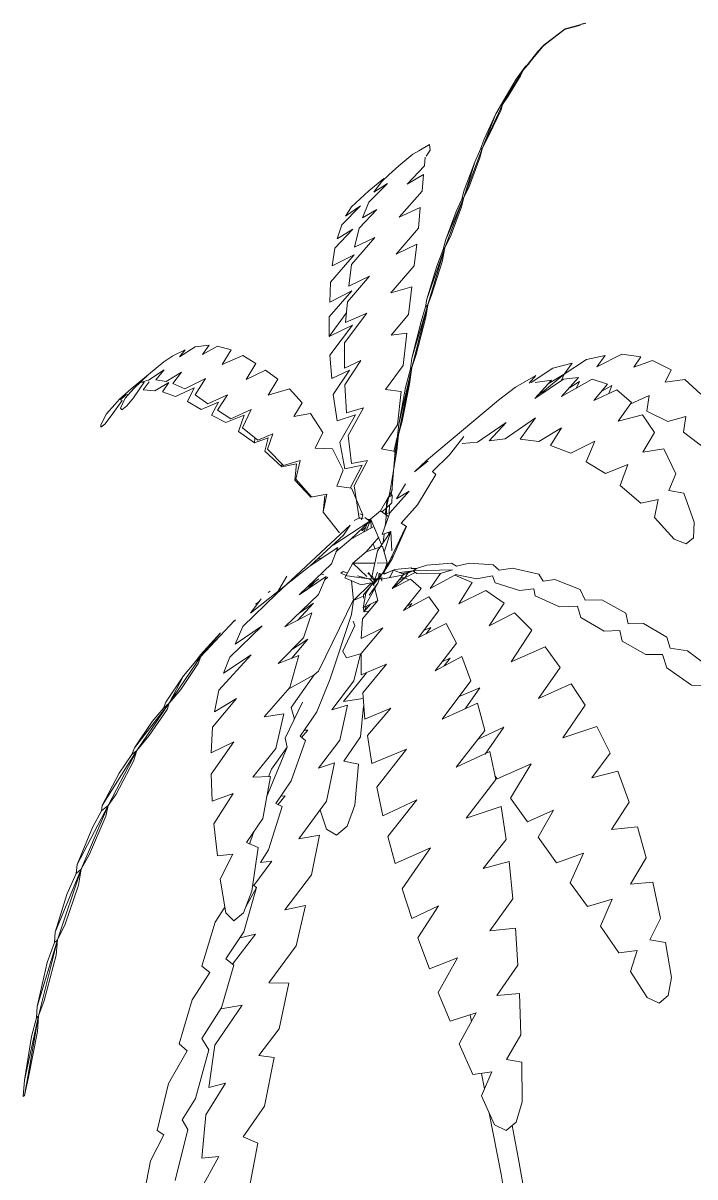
# Model space of a CAD drawing. Header units: inches. Extents: x 4 to 844, y 19 to 530.
# Drawn here: x 13.19 to 15.048, y 148.494 to 151.684 of the extents above; entities that cross this region are included whole.
import ezdxf

# ---------------------------------------------------------------- set-up
doc = ezdxf.new("R2010")
doc.units = ezdxf.units.IN
doc.header["$MEASUREMENT"] = 0
doc.layers.add('HH9B', color=103, linetype='Continuous')

msp = doc.modelspace()

# ---------------------------------------------------------------- linework, layer by layer
at = {"layer": 'HH9B', "lineweight": 0}
for p, q in [((14.68782, 151.66596), (14.63047, 151.62221)), ((14.6312, 151.62333), (14.68929, 151.66821)), ((14.68929, 151.66821), (14.6812, 151.66148)), ((14.73194, 151.6783), (14.68782, 151.66596)), ((14.68782, 151.66596), (14.68929, 151.66821)), ((14.68929, 151.66821), (14.74665, 151.68391)), ((14.74665, 151.68391), (14.73562, 151.68167)), ((14.74665, 151.68391), (14.74518, 151.68279)), ((14.74518, 151.68279), (14.74665, 151.68391)), ((14.62826, 151.62109), (14.67459, 151.65587)), ((14.57311, 151.55377), (14.6312, 151.62333)), ((14.61355, 151.60538), (14.57311, 151.55377)), ((14.62826, 151.62109), (14.61355, 151.60538)), ((14.57311, 151.55377), (14.5915, 151.57509)), ((14.57311, 151.55377), (14.51649, 151.45841)), ((14.53193, 151.48197), (14.56576, 151.53807)), ((14.55399, 151.52909), (14.58047, 151.56611)), ((14.56576, 151.53807), (14.57311, 151.55377)), ((14.57311, 151.55377), (14.5687, 151.54929)), ((14.51649, 151.45841), (14.55399, 151.52909)), ((14.51943, 151.47075), (14.55399, 151.52909)), ((14.53193, 151.48197), (14.51649, 151.45841)), ((14.46061, 151.33949), (14.51649, 151.45841)), ((14.51208, 151.44383), (14.47973, 151.37539)), ((14.49811, 151.43261), (14.51943, 151.47075)), ((14.51649, 151.45841), (14.50987, 151.45392)), ((14.51649, 151.45841), (14.51208, 151.44383)), ((14.46061, 151.33949), (14.49811, 151.43261)), ((14.46575, 151.36305), (14.49811, 151.43261)), ((14.31428, 151.34846), (14.28487, 151.33051)), ((14.31575, 151.33276), (14.31428, 151.34846)), ((14.46575, 151.36305), (14.45546, 151.335)), ((14.47973, 151.37539), (14.46061, 151.33949)), ((14.26795, 151.32154), (14.22898, 151.289)), ((14.26795, 151.32154), (14.28487, 151.33051)), ((14.31575, 151.33276), (14.30472, 151.31593)), ((14.35693, 151.06237), (14.46061, 151.33949)), ((14.43928, 151.2991), (14.45546, 151.335)), ((14.46061, 151.33949), (14.45325, 151.31144)), ((14.45546, 151.335), (14.46061, 151.33949)), ((14.20177, 151.26432), (14.22898, 151.289)), ((14.30031, 151.289), (14.25251, 151.23852)), ((14.30251, 151.31368), (14.30031, 151.289)), ((14.40913, 151.20149), (14.43928, 151.2991)), ((14.43928, 151.2991), (14.40987, 151.22169)), ((14.45325, 151.31144), (14.42458, 151.23403)), ((14.1878, 151.25422), (14.14662, 151.22056)), ((14.18118, 151.24525), (14.20177, 151.26432)), ((14.18707, 151.25086), (14.1878, 151.25422)), ((14.25251, 151.23852), (14.29737, 151.26544)), ((14.29369, 151.21944), (14.29737, 151.26544)), ((14.14662, 151.22056), (14.09883, 151.17569)), ((14.14662, 151.18915), (14.1981, 151.24076)), ((14.1606, 151.21608), (14.18118, 151.24525)), ((14.1981, 151.24076), (14.1606, 151.21608)), ((14.23045, 151.14764), (14.29369, 151.21944)), ((14.40987, 151.22169), (14.40325, 151.197)), ((14.42458, 151.23403), (14.40913, 151.20149)), ((14.12898, 151.1454), (14.14662, 151.18915)), ((14.40913, 151.20149), (14.35913, 151.08594)), ((14.38781, 151.16335), (14.40325, 151.197)), ((14.40913, 151.20149), (14.40252, 151.17569)), ((14.40325, 151.197), (14.40913, 151.20149)), ((14.07162, 151.12632), (14.12383, 151.17905)), ((14.12383, 151.17905), (14.08192, 151.14988)), ((14.09883, 151.17569), (14.08192, 151.14988)), ((14.16868, 151.16896), (14.12015, 151.11735)), ((14.16868, 151.16896), (14.12898, 151.1454)), ((14.28854, 151.17457), (14.23045, 151.14764)), ((14.28854, 151.17457), (14.28339, 151.11735)), ((14.35913, 151.08594), (14.38781, 151.16335)), ((14.40252, 151.17569), (14.37384, 151.09828)), ((14.05839, 151.08706), (14.07162, 151.12632)), ((14.0525, 151.06125), (14.10251, 151.11398)), ((14.10251, 151.11398), (14.05839, 151.08706)), ((14.09883, 151.01638), (14.1628, 151.09154)), ((14.10692, 151.06462), (14.12015, 151.11735)), ((14.1628, 151.09154), (14.10692, 151.06462)), ((14.28339, 151.11735), (14.22236, 151.04555)), ((14.37384, 151.09828), (14.35693, 151.06237)), ((14.04515, 151.01301), (14.0525, 151.06125)), ((14.22236, 151.04555), (14.27898, 151.07247)), ((14.26575, 150.75721), (14.35693, 151.06237)), ((14.27163, 151.01301), (14.27898, 151.07247)), ((14.35693, 151.06237), (14.30692, 150.92101)), ((14.35693, 151.06237), (14.34884, 151.02423)), ((14.35178, 151.05789), (14.35913, 151.08594)), ((14.35693, 151.06237), (14.35178, 151.05789)), ((14.04074, 150.96813), (14.10545, 151.0433)), ((14.10545, 151.0433), (14.04515, 151.01301)), ((14.33487, 151.01189), (14.35178, 151.05789)), ((14.09148, 150.95692), (14.09883, 151.01638)), ((14.20766, 150.93784), (14.27163, 151.01301)), ((14.30692, 150.92101), (14.33487, 151.01189)), ((14.34884, 151.02423), (14.32016, 150.93223)), ((14.04074, 150.96813), (14.03853, 150.91204)), ((14.1481, 150.98384), (14.08706, 150.91316)), ((14.09148, 150.95692), (14.1481, 150.98384)), ((14.03706, 150.87165), (14.09956, 150.94345)), ((14.03853, 150.91204), (14.09956, 150.94345)), ((14.20766, 150.93784), (14.26575, 150.95467)), ((14.26575, 150.95467), (14.25619, 150.87838)), ((14.32016, 150.93223), (14.30987, 150.90531)), ((14.08706, 150.91316), (14.08192, 150.85594)), ((14.30987, 150.90531), (14.26575, 150.73141)), ((14.30692, 150.92101), (14.30325, 150.8997)), ((14.30325, 150.8997), (14.30987, 150.90531)), ((14.30398, 150.87053), (14.30987, 150.90531)), ((14.08412, 150.88175), (14.03706, 150.8178)), ((14.03706, 150.8178), (14.03706, 150.87165)), ((14.07897, 150.79985), (14.14074, 150.88175)), ((14.08192, 150.85594), (14.14074, 150.88175)), ((14.20839, 150.82116), (14.25619, 150.87838)), ((14.27751, 150.76731), (14.30398, 150.87053)), ((14.30325, 150.8997), (14.29075, 150.85931)), ((14.10103, 150.84921), (14.03706, 150.8178)), ((14.03853, 150.76619), (14.10103, 150.84921)), ((14.29075, 150.85931), (14.26575, 150.75721)), ((14.25178, 150.82677), (14.20839, 150.82116)), ((14.24148, 150.73702), (14.25178, 150.82677)), ((13.63852, 150.78077), (13.60396, 150.76395)), ((13.66572, 150.78863), (13.62234, 150.7617)), ((13.62234, 150.7617), (13.63852, 150.78077)), ((13.7047, 150.79312), (13.66572, 150.78863)), ((13.68631, 150.76731), (13.7047, 150.79312)), ((13.72749, 150.79087), (13.68631, 150.76731)), ((13.76573, 150.78077), (13.72749, 150.79087)), ((13.74073, 150.74039), (13.76573, 150.78077)), ((14.07897, 150.73029), (14.07897, 150.79985)), ((13.57969, 150.74712), (13.48925, 150.67307)), ((13.60396, 150.76395), (13.57969, 150.74712)), ((13.74073, 150.74039), (13.79808, 150.76507)), ((13.79808, 150.76507), (13.83411, 150.74263)), ((13.80691, 150.69888), (13.83411, 150.74263)), ((14.04368, 150.70112), (14.03853, 150.76619)), ((14.07897, 150.73029), (14.12456, 150.75161)), ((14.12456, 150.75161), (14.07971, 150.68429)), ((14.26133, 150.72805), (14.26575, 150.75721)), ((14.26575, 150.73141), (14.27751, 150.76731)), ((14.70915, 150.74375), (14.65547, 150.73029)), ((14.68635, 150.71346), (14.74885, 150.75385)), ((14.68635, 150.71346), (14.70915, 150.74375)), ((14.80033, 150.76507), (14.74885, 150.75385)), ((14.84592, 150.76843), (14.77753, 150.73365)), ((14.80033, 150.76507), (14.77753, 150.73365)), ((14.89886, 150.7617), (14.84592, 150.76843)), ((14.87901, 150.73253), (14.89886, 150.7617)), ((14.93121, 150.75161), (14.87901, 150.73253)), ((14.98269, 150.7258), (14.93121, 150.75161)), ((13.4966, 150.67419), (13.53704, 150.71234)), ((13.53704, 150.69663), (13.58043, 150.7258)), ((13.58043, 150.7258), (13.5569, 150.69775)), ((13.62822, 150.71907), (13.58557, 150.69327)), ((13.60469, 150.68766), (13.62822, 150.71907)), ((13.86058, 150.72468), (13.80691, 150.69888)), ((13.86058, 150.72468), (13.89514, 150.7)), ((14.09295, 150.72468), (14.04368, 150.70112)), ((14.04809, 150.65736), (14.09295, 150.72468)), ((14.24148, 150.73702), (14.19295, 150.67083)), ((14.26575, 150.73141), (14.22825, 150.5463)), ((14.22898, 150.57546), (14.26575, 150.73141)), ((14.2481, 150.67644), (14.26133, 150.72805)), ((14.26575, 150.73141), (14.25913, 150.68541)), ((14.26575, 150.73141), (14.26133, 150.72805)), ((14.55252, 150.67756), (14.60841, 150.71009)), ((14.60841, 150.71009), (14.59002, 150.68878)), ((14.65547, 150.73029), (14.5952, 150.69002)), ((14.68635, 150.71346), (14.63267, 150.66858)), ((14.64517, 150.68878), (14.68635, 150.71346)), ((14.67973, 150.69663), (14.68635, 150.71346)), ((14.96577, 150.69102), (14.98269, 150.7258)), ((13.52454, 150.69102), (13.49586, 150.64839)), ((13.51792, 150.69551), (13.51131, 150.69102)), ((13.52454, 150.69102), (13.51572, 150.6899)), ((13.53704, 150.69663), (13.51719, 150.69102)), ((13.53851, 150.69214), (13.52234, 150.66971)), ((13.55469, 150.66746), (13.59293, 150.6899)), ((13.58557, 150.69327), (13.5569, 150.69775)), ((13.59293, 150.6899), (13.57601, 150.6641)), ((13.63705, 150.67307), (13.60469, 150.68766)), ((13.63705, 150.67307), (13.6944, 150.70112)), ((13.6944, 150.70112), (13.66646, 150.65624)), ((13.89514, 150.7), (13.86794, 150.65512)), ((14.08486, 150.60688), (14.07971, 150.68429)), ((14.25913, 150.68541), (14.23854, 150.58332)), ((14.50473, 150.64166), (14.55252, 150.67756)), ((14.68488, 150.7), (14.60547, 150.64615)), ((14.60547, 150.64615), (14.65179, 150.69663)), ((14.65179, 150.69663), (14.60694, 150.6899)), ((14.72679, 150.70448), (14.67973, 150.65175)), ((14.67973, 150.65175), (14.7643, 150.7)), ((14.72679, 150.70448), (14.68488, 150.7)), ((14.70106, 150.67532), (14.729, 150.69327)), ((14.729, 150.69327), (14.72018, 150.67419)), ((14.7643, 150.7), (14.80694, 150.68541)), ((14.80694, 150.68541), (14.76871, 150.64054)), ((14.79077, 150.66634), (14.81871, 150.68205)), ((14.81871, 150.68205), (14.81062, 150.65961)), ((15.02092, 150.69888), (14.96577, 150.69102)), ((15.06504, 150.65849), (15.02092, 150.69888)), ((13.48925, 150.67307), (13.45689, 150.6439)), ((13.4591, 150.64278), (13.47454, 150.65624)), ((13.45983, 150.61922), (13.47233, 150.64727)), ((13.47233, 150.64727), (13.4966, 150.67419)), ((13.47454, 150.65624), (13.48263, 150.65849)), ((13.49586, 150.64839), (13.47675, 150.62595)), ((13.52234, 150.66971), (13.55469, 150.66746)), ((13.61204, 150.65175), (13.57601, 150.6641)), ((13.61204, 150.65175), (13.66352, 150.67532)), ((13.66352, 150.67532), (13.64513, 150.63829)), ((13.66646, 150.65624), (13.70102, 150.63156)), ((13.70102, 150.63156), (13.75543, 150.65624)), ((13.75543, 150.65624), (13.72749, 150.61361)), ((13.86794, 150.65512), (13.92676, 150.67307)), ((13.92676, 150.67307), (13.96206, 150.6338)), ((14.05839, 150.58444), (14.04809, 150.65736)), ((14.19295, 150.67083), (14.2356, 150.66522)), ((14.2253, 150.57322), (14.2356, 150.66522)), ((14.22898, 150.57546), (14.2481, 150.67644)), ((14.63267, 150.66858), (14.61576, 150.65736)), ((14.62606, 150.65961), (14.63267, 150.66858)), ((14.76871, 150.64054), (14.83268, 150.66971)), ((14.83268, 150.66971), (14.87312, 150.63493)), ((14.87092, 150.63156), (14.92166, 150.654)), ((14.91577, 150.61137), (14.92166, 150.654)), ((13.42086, 150.60351), (13.44366, 150.62932)), ((13.4341, 150.5979), (13.46424, 150.64054)), ((13.45689, 150.6439), (13.44366, 150.62932)), ((13.46424, 150.64054), (13.4591, 150.64278)), ((13.45983, 150.61922), (13.46277, 150.61473)), ((13.46277, 150.61473), (13.47675, 150.62595)), ((13.64513, 150.63829), (13.68264, 150.61585)), ((13.68264, 150.61585), (13.73043, 150.63605)), ((13.73043, 150.63605), (13.71131, 150.60015)), ((13.72749, 150.61361), (13.76426, 150.59005)), ((13.76426, 150.59005), (13.82088, 150.61585)), ((13.79735, 150.56537), (13.82088, 150.61585)), ((13.93926, 150.59678), (13.96206, 150.6338)), ((14.08486, 150.60688), (14.13192, 150.62034)), ((14.13192, 150.62034), (14.08927, 150.54405)), ((14.30619, 150.47449), (14.50473, 150.64166)), ((14.83636, 150.58332), (14.87312, 150.63493)), ((13.40468, 150.57322), (13.42086, 150.60351)), ((13.41571, 150.57546), (13.4341, 150.5979)), ((13.71131, 150.60015), (13.75102, 150.57995)), ((13.75102, 150.57995), (13.80176, 150.60015)), ((13.80176, 150.60015), (13.78632, 150.55527)), ((13.98485, 150.60463), (13.93926, 150.59678)), ((14.01941, 150.5519), (13.98485, 150.60463)), ((14.10912, 150.60127), (14.05839, 150.58444)), ((14.06647, 150.52498), (14.10912, 150.60127)), ((14.22825, 150.5463), (14.23854, 150.58332)), ((14.60767, 150.59229), (14.52385, 150.53508)), ((14.60767, 150.59229), (14.56502, 150.53395)), ((14.90327, 150.60127), (14.83636, 150.58332)), ((14.93636, 150.5519), (14.90327, 150.60127)), ((14.97386, 150.5822), (14.91577, 150.61137)), ((15.02313, 150.59678), (14.97386, 150.5822)), ((15.02313, 150.59678), (15.01725, 150.55303)), ((13.40468, 150.56649), (13.41571, 150.57546)), ((13.40468, 150.57322), (13.40468, 150.56649)), ((13.78632, 150.55527), (13.83044, 150.52386)), ((13.83926, 150.53059), (13.79735, 150.56537)), ((13.99809, 150.50927), (14.01941, 150.5519)), ((14.2253, 150.57322), (14.18192, 150.50703)), ((14.22898, 150.57546), (14.2253, 150.54293)), ((14.44664, 150.52498), (14.52605, 150.57995)), ((14.47899, 150.52947), (14.52605, 150.57995)), ((14.6165, 150.52722), (14.679, 150.56537)), ((14.679, 150.56537), (14.64885, 150.516)), ((14.90474, 150.49805), (14.93636, 150.5519)), ((15.01725, 150.55303), (15.07828, 150.50591)), ((13.83044, 150.52386), (13.86794, 150.53732)), ((13.83117, 150.5362), (13.83044, 150.52386)), ((13.88117, 150.54854), (13.83926, 150.53059)), ((13.85838, 150.5003), (13.86794, 150.53732)), ((13.86573, 150.50591), (13.88117, 150.54854)), ((14.08045, 150.45205), (14.06647, 150.52498)), ((14.08927, 150.54405), (14.09883, 150.46664)), ((14.2253, 150.54293), (14.21574, 150.49917)), ((14.21722, 150.48122), (14.22825, 150.5463)), ((14.22825, 150.5463), (14.21869, 150.49581)), ((14.22383, 150.50254), (14.22825, 150.5463)), ((14.2253, 150.54293), (14.22825, 150.5463)), ((14.36943, 150.4902), (14.40913, 150.54069)), ((14.40472, 150.52161), (14.44664, 150.52498)), ((14.52385, 150.53508), (14.47899, 150.52947)), ((14.56502, 150.53395), (14.6165, 150.52722)), ((14.70547, 150.49469), (14.77165, 150.52834)), ((14.74738, 150.47113), (14.77165, 150.52834)), ((13.90617, 150.45766), (13.85838, 150.5003)), ((13.91059, 150.46103), (13.86573, 150.50591)), ((13.99809, 150.50927), (14.04589, 150.50703)), ((14.04589, 150.50703), (14.0753, 150.44757)), ((14.18192, 150.50703), (14.21942, 150.49917)), ((14.22383, 150.50254), (14.20472, 150.38586)), ((14.21942, 150.49917), (14.20986, 150.39035)), ((14.36943, 150.4902), (14.32237, 150.4442)), ((14.64885, 150.516), (14.70547, 150.49469)), ((14.9621, 150.50703), (14.90474, 150.49805)), ((14.99592, 150.43747), (14.9621, 150.50703)), ((13.90617, 150.45766), (13.94662, 150.46552)), ((13.90617, 150.4644), (13.90617, 150.45766)), ((13.95618, 150.47449), (13.91059, 150.46103)), ((13.94662, 150.46552), (13.94147, 150.42064)), ((13.94441, 150.42288), (13.95618, 150.47449)), ((14.12824, 150.46215), (14.08045, 150.45205)), ((14.09442, 150.3982), (14.12824, 150.46215)), ((14.09883, 150.46664), (14.14295, 150.47449)), ((14.14295, 150.47449), (14.10618, 150.40493)), ((14.27236, 150.44308), (14.30619, 150.47449)), ((14.3106, 150.47337), (14.27236, 150.44308)), ((14.80106, 150.43859), (14.74738, 150.47113)), ((14.86283, 150.46327), (14.80106, 150.43859)), ((14.8415, 150.40606), (14.86283, 150.46327)), ((13.98779, 150.37464), (13.94441, 150.42288)), ((14.05765, 150.40381), (14.0753, 150.44757)), ((14.33193, 150.43635), (14.28119, 150.3522)), ((14.33193, 150.43635), (14.32237, 150.4442)), ((14.97607, 150.39147), (14.99592, 150.43747)), ((13.94147, 150.42064), (13.98632, 150.37352)), ((14.09883, 150.3982), (14.05765, 150.40381)), ((14.12971, 150.32416), (14.09883, 150.3982)), ((14.10618, 150.40493), (14.11942, 150.31518)), ((14.20986, 150.39035), (14.17898, 150.33538)), ((14.20472, 150.32977), (14.25766, 150.39035)), ((14.21133, 150.39596), (14.20986, 150.39484)), ((14.20986, 150.39035), (14.2106, 150.39147)), ((14.2106, 150.39147), (14.21133, 150.39596)), ((14.2481, 150.41054), (14.2231, 150.36903)), ((14.2231, 150.36903), (14.25766, 150.39035)), ((14.89886, 150.35669), (14.8415, 150.40606)), ((15.01798, 150.38474), (14.97607, 150.39147)), ((13.98632, 150.37352), (13.98559, 150.37576)), ((13.98632, 150.37352), (14.03044, 150.38137)), ((14.03044, 150.38137), (14.02015, 150.33313)), ((14.02456, 150.37689), (14.02015, 150.33313)), ((14.18266, 150.33201), (14.20986, 150.35781)), ((14.2003, 150.37352), (14.19295, 150.32528)), ((14.19516, 150.34772), (14.19663, 150.36679)), ((14.20472, 150.38586), (14.19663, 150.34996)), ((14.20177, 150.37352), (14.21133, 150.38025)), ((14.20913, 150.38923), (14.20839, 150.37801)), ((14.21133, 150.38025), (14.20986, 150.35781)), ((14.94666, 150.36679), (14.89886, 150.35669)), ((14.93636, 150.31743), (14.94666, 150.36679)), ((15.04592, 150.30396), (15.01798, 150.38474)), ((14.02015, 150.33313), (14.02015, 150.33201)), ((14.02015, 150.33201), (14.065, 150.27479)), ((14.02015, 150.33201), (14.02015, 150.33201)), ((14.12162, 150.32752), (14.12971, 150.32416)), ((14.14662, 150.30845), (14.17898, 150.33538)), ((14.17898, 150.33538), (14.20104, 150.31967)), ((14.18339, 150.2703), (14.20472, 150.32977)), ((14.19148, 150.3264), (14.19516, 150.34772)), ((14.19663, 150.34996), (14.19369, 150.30733)), ((14.19369, 150.32416), (14.19663, 150.34996)), ((14.20766, 150.33313), (14.19442, 150.32528)), ((14.19663, 150.34996), (14.19516, 150.34772)), ((14.20398, 150.3522), (14.20251, 150.32977)), ((14.28119, 150.3522), (14.23633, 150.30172)), ((14.09442, 150.29611), (13.89073, 150.10651)), ((14.14883, 150.30733), (14.04736, 150.24113)), ((14.07677, 150.26806), (14.09442, 150.29611)), ((14.14883, 150.30733), (14.09662, 150.25684)), ((14.10618, 150.30845), (14.12236, 150.31743)), ((14.11942, 150.31518), (14.12015, 150.31518)), ((14.12015, 150.31518), (14.13045, 150.31406)), ((14.12971, 150.32416), (14.12604, 150.31069)), ((14.13339, 150.27816), (14.14221, 150.3006)), ((14.13559, 150.31743), (14.14883, 150.30733)), ((14.15177, 150.31182), (14.13927, 150.2804)), ((14.14148, 150.31182), (14.15177, 150.31182)), ((14.15324, 150.28826), (14.15177, 150.31182)), ((14.15177, 150.31182), (14.16721, 150.27479)), ((14.19148, 150.29386), (14.19369, 150.30733)), ((14.23633, 150.30172), (14.25104, 150.29274)), ((14.99078, 150.25684), (14.93636, 150.31743)), ((15.04445, 150.26133), (15.04592, 150.30396)), ((13.98412, 150.18392), (14.07677, 150.26806)), ((14.08927, 150.28601), (14.08853, 150.28713)), ((14.09662, 150.25684), (14.15986, 150.29274)), ((14.10324, 150.26245), (14.10471, 150.26357)), ((14.10398, 150.26021), (14.10324, 150.26245)), ((14.10471, 150.26357), (14.10618, 150.26245)), ((14.13412, 150.27816), (14.12309, 150.28265)), ((14.13854, 150.2905), (14.12677, 150.28152)), ((14.17383, 150.26245), (14.13927, 150.22206)), ((14.15986, 150.29274), (14.18192, 150.24226)), ((14.20692, 150.27816), (14.17015, 150.22543)), ((14.20692, 150.27816), (14.18339, 150.2703)), ((14.18633, 150.24787), (14.18927, 150.27143)), ((14.18854, 150.22206), (14.20692, 150.27816)), ((14.20104, 150.2703), (14.20177, 150.27591)), ((14.24883, 150.29162), (14.20472, 150.1985)), ((14.20692, 150.27816), (14.20986, 150.22543)), ((14.21133, 150.20299), (14.25104, 150.29274)), ((13.98412, 150.18392), (14.06059, 150.2344)), ((14.04294, 150.18953), (14.06059, 150.2344)), ((14.05544, 150.22206), (14.09662, 150.25684)), ((14.09809, 150.25796), (14.09809, 150.25684)), ((14.09883, 150.25796), (14.09956, 150.25909)), ((14.13927, 150.22206), (14.18413, 150.23777)), ((14.15839, 150.2445), (14.16354, 150.22992)), ((14.18413, 150.23777), (14.19736, 150.19177)), ((15.02387, 150.2445), (14.99078, 150.25684)), ((15.02387, 150.2445), (15.04445, 150.26133)), ((14.00544, 150.20299), (14.01721, 150.20523)), ((14.10177, 150.19065), (14.13927, 150.22206)), ((14.17015, 150.22543), (14.15545, 150.15699)), ((14.17971, 150.15475), (14.20472, 150.1985)), ((14.19442, 150.17606), (14.21133, 150.20299)), ((14.2106, 150.21084), (14.21133, 150.20299)), ((13.98412, 150.18392), (13.81941, 150.05265)), ((13.95397, 150.10314), (14.04294, 150.18953)), ((14.06942, 150.16372), (14.0753, 150.16821)), ((14.0753, 150.16821), (14.08706, 150.16372)), ((14.07971, 150.15026), (14.10177, 150.19065)), ((14.1003, 150.18841), (14.10103, 150.18953)), ((14.14074, 150.15363), (14.10177, 150.19065)), ((14.1628, 150.19065), (14.10177, 150.19065)), ((14.19736, 150.19177), (14.16942, 150.19065)), ((14.19736, 150.19177), (14.18633, 150.16036)), ((14.18854, 150.16484), (14.19442, 150.17606)), ((14.21795, 150.17382), (14.18927, 150.16036)), ((14.21501, 150.17158), (14.18927, 150.16148)), ((14.20472, 150.1525), (14.21501, 150.17158)), ((14.21501, 150.17158), (14.24295, 150.16036)), ((14.26501, 150.17831), (14.21795, 150.17382)), ((14.23119, 150.16484), (14.26942, 150.16933)), ((14.26942, 150.16933), (14.2378, 150.16148)), ((14.24001, 150.15811), (14.26942, 150.16933)), ((14.26354, 150.17606), (14.26501, 150.17831)), ((14.26354, 150.17606), (14.27825, 150.17606)), ((14.27825, 150.17606), (14.26942, 150.16933)), ((14.26942, 150.16933), (14.37752, 150.1727)), ((14.27898, 150.1626), (14.26942, 150.16933)), ((14.30692, 150.18504), (14.27825, 150.17606)), ((14.30692, 150.18504), (14.37531, 150.19065)), ((14.37752, 150.1727), (14.34075, 150.16148)), ((14.38928, 150.1828), (14.37531, 150.19065)), ((14.42458, 150.19065), (14.38928, 150.1828)), ((14.49002, 150.18616), (14.42458, 150.19065)), ((14.49002, 150.18616), (14.50693, 150.17158)), ((14.50693, 150.17158), (14.5437, 150.17719)), ((14.6165, 150.16036), (14.5437, 150.17719)), ((13.89073, 150.10651), (13.91941, 150.15475)), ((14.02824, 150.15363), (13.95397, 150.10314)), ((13.99809, 150.14016), (13.97309, 150.11548)), ((14.00838, 150.14802), (13.97603, 150.12446)), ((14.00691, 150.10426), (14.02824, 150.15363)), ((14.01206, 150.15924), (14.02235, 150.16036)), ((14.02383, 150.14353), (14.03265, 150.1525)), ((14.08633, 150.15587), (14.06942, 150.16372)), ((14.07971, 150.15026), (14.1253, 150.13119)), ((14.14589, 150.14802), (14.08633, 150.15587)), ((14.10398, 150.08743), (14.09809, 150.14241)), ((14.15251, 150.13568), (14.10398, 150.08743)), ((14.11501, 150.15587), (14.14589, 150.14802)), ((14.14736, 150.13568), (14.1253, 150.13119)), ((14.13192, 150.10314), (14.16207, 150.14016)), ((14.17163, 150.13568), (14.13486, 150.0706)), ((14.13854, 150.10763), (14.15839, 150.13792)), ((14.14368, 150.16372), (14.15692, 150.1525)), ((14.14515, 150.16484), (14.15471, 150.15026)), ((14.14589, 150.14802), (14.17089, 150.14802)), ((14.15839, 150.1368), (14.14736, 150.13568)), ((14.14736, 150.10202), (14.17163, 150.13568)), ((14.15839, 150.13792), (14.1481, 150.14802)), ((14.15545, 150.15699), (14.16207, 150.14128)), ((14.15765, 150.14802), (14.1606, 150.14353)), ((14.17457, 150.15138), (14.15839, 150.1368)), ((14.17015, 150.14802), (14.15839, 150.13792)), ((14.15839, 150.13792), (14.1606, 150.12782)), ((14.15912, 150.13231), (14.17898, 150.15699)), ((14.16427, 150.14802), (14.16207, 150.14128)), ((14.16207, 150.14128), (14.1628, 150.14128)), ((14.16354, 150.14689), (14.16721, 150.14465)), ((14.16427, 150.14914), (14.17015, 150.16597)), ((14.16574, 150.14353), (14.16574, 150.14353)), ((14.16648, 150.14465), (14.16648, 150.14465)), ((14.16721, 150.14465), (14.17236, 150.14914)), ((14.18633, 150.14802), (14.16942, 150.14689)), ((14.16942, 150.14689), (14.1731, 150.14689)), ((14.17236, 150.14914), (14.17015, 150.14802)), ((14.17163, 150.13568), (14.17824, 150.15475)), ((14.17236, 150.14914), (14.1731, 150.14914)), ((14.1731, 150.15026), (14.17457, 150.16372)), ((14.1753, 150.14802), (14.18413, 150.15026)), ((14.17824, 150.15587), (14.17824, 150.1626)), ((14.17824, 150.15475), (14.17971, 150.15475)), ((14.17898, 150.15699), (14.18192, 150.16148)), ((14.17898, 150.15699), (14.18045, 150.14914)), ((14.18045, 150.14914), (14.18118, 150.14689)), ((14.18118, 150.14689), (14.18266, 150.14128)), ((14.18633, 150.14802), (14.24001, 150.15811)), ((14.18927, 150.16148), (14.18854, 150.16597)), ((14.20398, 150.15138), (14.20472, 150.1525)), ((14.21133, 150.12109), (14.24295, 150.16036)), ((14.26133, 150.14689), (14.21133, 150.12109)), ((14.24589, 150.15026), (14.21207, 150.12109)), ((14.23045, 150.14465), (14.24589, 150.15026)), ((14.24589, 150.15026), (14.2356, 150.15138)), ((14.24589, 150.15026), (14.27457, 150.16484)), ((14.24589, 150.15026), (14.25472, 150.16372)), ((14.24589, 150.15026), (14.25766, 150.14465)), ((14.26133, 150.14689), (14.29148, 150.12109)), ((14.34075, 150.16148), (14.27898, 150.1626)), ((14.31575, 150.12109), (14.34443, 150.1626)), ((14.31575, 150.12109), (14.38413, 150.15811)), ((14.38413, 150.15811), (14.43267, 150.13792)), ((14.3856, 150.15924), (14.44517, 150.14802)), ((14.43267, 150.13792), (14.39516, 150.07846)), ((14.44517, 150.14802), (14.48855, 150.15587)), ((14.4959, 150.1368), (14.48855, 150.15587)), ((14.56355, 150.11548), (14.4959, 150.1368)), ((14.62826, 150.14128), (14.6165, 150.16036)), ((14.62826, 150.14128), (14.66062, 150.14577)), ((14.66062, 150.14577), (14.73121, 150.11772)), ((13.89073, 150.10651), (13.79808, 150.01563)), ((13.86794, 150.10987), (13.87382, 150.11324)), ((13.91426, 150.01451), (14.00691, 150.10426)), ((14.13118, 150.06724), (14.13854, 150.10763)), ((14.13192, 150.09416), (14.13192, 150.10314)), ((14.1628, 150.11997), (14.17089, 150.08743)), ((14.24222, 150.06051), (14.29148, 150.12109)), ((14.47017, 150.11548), (14.39516, 150.07846)), ((14.47017, 150.11548), (14.5209, 150.0807)), ((14.60252, 150.11997), (14.56355, 150.11548)), ((14.6062, 150.1009), (14.60252, 150.11997)), ((14.73121, 150.11772), (14.74518, 150.08855)), ((13.81941, 150.05265), (13.84882, 150.09192)), ((13.83338, 150.07734), (13.84367, 150.08519)), ((13.94956, 150.03246), (13.99368, 150.0807)), ((13.99368, 150.0807), (13.95618, 150.0549)), ((14.00765, 149.89222), (14.10369, 150.09009)), ((14.09883, 150.04929), (14.10398, 150.08743)), ((14.10398, 150.08743), (14.12898, 150.09865)), ((14.12898, 150.03695), (14.17089, 150.08743)), ((14.17089, 150.08743), (14.13118, 150.06724)), ((14.15104, 150.07734), (14.13265, 150.05602)), ((14.14001, 150.07173), (14.13265, 150.05602)), ((14.16501, 150.0807), (14.16574, 150.08407)), ((14.16868, 150.08407), (14.16795, 150.08519)), ((14.24222, 150.06051), (14.31207, 150.09753)), ((14.25178, 150.07173), (14.26575, 150.07958)), ((14.25692, 150.06836), (14.26575, 150.07958)), ((14.31207, 150.09753), (14.34001, 150.06051)), ((14.47899, 150.01787), (14.5209, 150.0807)), ((14.6062, 150.1009), (14.67385, 150.0706)), ((14.72385, 150.07173), (14.67385, 150.0706)), ((14.73268, 150.04031), (14.72385, 150.07173)), ((14.74518, 150.08855), (14.79077, 150.08968)), ((14.79077, 150.08968), (14.85695, 150.05265)), ((13.98853, 150.05378), (13.91426, 150.01451)), ((13.96573, 149.98422), (13.98853, 150.05378)), ((14.03927, 149.8709), (14.09883, 150.04929)), ((14.13265, 150.05602), (14.13192, 150.06724)), ((14.13265, 150.05602), (14.14662, 150.05826)), ((14.34001, 150.06051), (14.28413, 149.98534)), ((14.54958, 150.05378), (14.47899, 150.01787)), ((14.54958, 150.05378), (14.59738, 150.00553)), ((14.73268, 150.04031), (14.79739, 150.00329)), ((14.85695, 150.05265), (14.86356, 150.02348)), ((13.6819, 149.93261), (13.77529, 150.03246)), ((13.76205, 149.93149), (13.85102, 150.01787)), ((13.77455, 150.03022), (13.77749, 150.0347)), ((13.77529, 150.03246), (13.77455, 150.03022)), ((13.77676, 149.96739), (13.85102, 150.01787)), ((13.79808, 150.01563), (13.77676, 149.96739)), ((14.10765, 150.019), (14.07409, 149.94787)), ((14.10324, 150.03022), (14.10765, 150.019)), ((14.1253, 149.9831), (14.12898, 150.03695)), ((14.18486, 150.01226), (14.1253, 149.9831)), ((14.1253, 149.94158), (14.18486, 150.01226)), ((14.28413, 149.98534), (14.3606, 150.02461)), ((14.31795, 150.01339), (14.2981, 150.00441)), ((14.30472, 149.99544), (14.31795, 150.01339)), ((14.3606, 150.02461), (14.38855, 149.96963)), ((14.86356, 150.02348), (14.90621, 150.02461)), ((14.90621, 150.02461), (14.97092, 149.98646)), ((13.73631, 149.9988), (13.68043, 149.9371)), ((13.6819, 149.93261), (13.73631, 149.9988)), ((13.96573, 149.98422), (13.89588, 149.91354)), ((13.9775, 149.98085), (13.93338, 149.92812)), ((13.93485, 149.9528), (13.9775, 149.98085)), ((14.15324, 149.97636), (14.15251, 149.97412)), ((14.59738, 150.00553), (14.54002, 149.91802)), ((14.79739, 150.00329), (14.84077, 150.00441)), ((14.84077, 150.00441), (14.84739, 149.97524)), ((14.84739, 149.97524), (14.91283, 149.93822)), ((14.97975, 149.95617), (14.97092, 149.98646)), ((14.07383, 149.94832), (14.08486, 149.92924)), ((14.38855, 149.96963), (14.32972, 149.89334)), ((14.63414, 149.95953), (14.54002, 149.91802)), ((14.67606, 149.90232), (14.63414, 149.95953)), ((15.02828, 149.94832), (14.97975, 149.95617)), ((15.09446, 149.89895), (15.02828, 149.94832)), ((13.6819, 149.93261), (13.50469, 149.67345)), ((13.67455, 149.91354), (13.62602, 149.84173)), ((13.6341, 149.87988), (13.66793, 149.92027)), ((13.66793, 149.92027), (13.68043, 149.9371)), ((13.66793, 149.92027), (13.6819, 149.93261)), ((13.6819, 149.93261), (13.67455, 149.91354)), ((13.82088, 149.9371), (13.73117, 149.83949)), ((13.82088, 149.9371), (13.7444, 149.88661)), ((13.7444, 149.88661), (13.76205, 149.93149)), ((13.89588, 149.91354), (13.9525, 149.93597)), ((13.9525, 149.93597), (13.92823, 149.84734)), ((14.08486, 149.92924), (14.12309, 149.94046)), ((14.08486, 149.92924), (14.08486, 149.92924)), ((14.12309, 149.94046), (14.10471, 149.86529)), ((14.1253, 149.88212), (14.1253, 149.94158)), ((14.19516, 149.91129), (14.1253, 149.88212)), ((14.12971, 149.83276), (14.19516, 149.91129)), ((14.32972, 149.89334), (14.40399, 149.93261)), ((14.3481, 149.91802), (14.37163, 149.92812)), ((14.37163, 149.92812), (14.35472, 149.90681)), ((14.40399, 149.93261), (14.42825, 149.86529)), ((14.91283, 149.93822), (14.95916, 149.93822)), ((14.97092, 149.9012), (14.95916, 149.93822)), ((13.58484, 149.80695), (13.6341, 149.87988)), ((13.5944, 149.80359), (13.6341, 149.87988)), ((13.92529, 149.84398), (13.99515, 149.88212)), ((13.99515, 149.88212), (13.93191, 149.79237)), ((13.99515, 149.88212), (14.00765, 149.89222)), ((14.07603, 149.80808), (14.14001, 149.88773)), ((14.61576, 149.81705), (14.67606, 149.90232)), ((15.03931, 149.85408), (14.97092, 149.9012)), ((13.92823, 149.84734), (13.85691, 149.76657)), ((14.03927, 149.8709), (14.0025, 149.78003)), ((14.04441, 149.78564), (14.10471, 149.86529)), ((14.42825, 149.86529), (14.34957, 149.75983)), ((14.70621, 149.85744), (14.61576, 149.81705)), ((14.70621, 149.85744), (14.74444, 149.79798)), ((15.07093, 149.85295), (15.03931, 149.85408)), ((13.62602, 149.84173), (13.5944, 149.80359)), ((13.78043, 149.81705), (13.71425, 149.7374)), ((13.73117, 149.83949), (13.7194, 149.78003)), ((13.7194, 149.78003), (13.78043, 149.81705)), ((14.13045, 149.81705), (14.07603, 149.80808)), ((14.13559, 149.75983), (14.12971, 149.83276)), ((14.45325, 149.84622), (14.3959, 149.82266)), ((14.41281, 149.78788), (14.45325, 149.84622)), ((13.5944, 149.80359), (13.49807, 149.68018)), ((13.53851, 149.71496), (13.58851, 149.78676)), ((13.54734, 149.7531), (13.57822, 149.79013)), ((13.57822, 149.79013), (13.58484, 149.80695)), ((13.5944, 149.80359), (13.57822, 149.79013)), ((13.58851, 149.78676), (13.5944, 149.80359)), ((13.96279, 149.80695), (13.915, 149.7071)), ((13.93191, 149.79237), (13.94073, 149.75983)), ((14.04441, 149.78564), (14.0878, 149.79798)), ((14.0878, 149.79798), (14.06647, 149.7015)), ((14.13192, 149.79574), (14.12383, 149.71047)), ((14.20692, 149.79013), (14.13559, 149.75983)), ((14.14295, 149.71496), (14.20692, 149.79013)), ((14.34957, 149.75983), (14.44664, 149.80359)), ((14.46723, 149.72842), (14.44664, 149.80359)), ((14.68268, 149.70823), (14.74444, 149.79798)), ((13.49807, 149.68018), (13.54734, 149.7531)), ((13.91132, 149.77442), (13.85691, 149.76657)), ((13.88926, 149.67906), (13.91132, 149.77442)), ((14.0025, 149.78003), (13.95691, 149.71271)), ((13.71425, 149.7374), (13.71058, 149.66672)), ((13.9775, 149.72954), (13.96059, 149.70935)), ((13.96868, 149.72954), (13.9775, 149.72954)), ((14.46723, 149.72842), (14.38781, 149.62745)), ((14.52017, 149.7374), (14.44884, 149.70486)), ((14.46796, 149.66335), (14.52017, 149.7374)), ((14.77753, 149.73964), (14.68268, 149.70823)), ((14.81356, 149.66559), (14.77753, 149.73964)), ((13.50469, 149.67345), (13.53851, 149.71496)), ((13.77308, 149.69701), (13.70984, 149.60725)), ((13.71058, 149.66672), (13.77308, 149.69701)), ((13.915, 149.7071), (13.92014, 149.68242)), ((13.97162, 149.70037), (13.93191, 149.5893)), ((13.95691, 149.71271), (13.97162, 149.70037)), ((14.00765, 149.62408), (14.06647, 149.7015)), ((14.12383, 149.71047), (14.0775, 149.64316)), ((14.15471, 149.63755), (14.14295, 149.71496)), ((13.50469, 149.67345), (13.4091, 149.52087)), ((13.50469, 149.67345), (13.42527, 149.52087)), ((13.45616, 149.61062), (13.49072, 149.66223)), ((13.49072, 149.66223), (13.49807, 149.68018)), ((13.50469, 149.67345), (13.49072, 149.66223)), ((13.49586, 149.64316), (13.50469, 149.67345)), ((13.88926, 149.67906), (13.82529, 149.5994)), ((13.86353, 149.54443), (13.92014, 149.68242)), ((13.8775, 149.62184), (13.92014, 149.68242)), ((14.15471, 149.63755), (14.25031, 149.67681)), ((14.16868, 149.57135), (14.25031, 149.67681)), ((14.38781, 149.62745), (14.4812, 149.67008)), ((14.4812, 149.67008), (14.49811, 149.59267)), ((14.76356, 149.59716), (14.81356, 149.66559)), ((13.44733, 149.55228), (13.49586, 149.64316)), ((14.00765, 149.62408), (14.05177, 149.63867)), ((14.05177, 149.63867), (14.02971, 149.53321)), ((14.0775, 149.64316), (14.11795, 149.6353)), ((14.10765, 149.52199), (14.11795, 149.6353)), ((14.50179, 149.59491), (14.59591, 149.63642)), ((14.53855, 149.54106), (14.59591, 149.63642)), ((13.4091, 149.52087), (13.45616, 149.61062)), ((13.70984, 149.60725), (13.71352, 149.53321)), ((13.82529, 149.5994), (13.87455, 149.60164)), ((13.87455, 149.60164), (13.85323, 149.48497)), ((13.8775, 149.62184), (13.86867, 149.60052)), ((14.49811, 149.59267), (14.41575, 149.48609)), ((14.50179, 149.59491), (14.49517, 149.60277)), ((14.83489, 149.61623), (14.76356, 149.59716)), ((14.86651, 149.52984), (14.83489, 149.61623)), ((13.93191, 149.5893), (13.88926, 149.52648)), ((14.18486, 149.49282), (14.16868, 149.57135)), ((13.42527, 149.52087), (13.44733, 149.55228)), ((13.71352, 149.53321), (13.77161, 149.55452)), ((13.77161, 149.55452), (13.71793, 149.47038)), ((13.89514, 149.52311), (13.915, 149.54779)), ((13.915, 149.54779), (13.9025, 149.54667)), ((14.02971, 149.53321), (13.9525, 149.42887)), ((14.27898, 149.53657), (14.18486, 149.49282)), ((14.27898, 149.53657), (14.19883, 149.4356)), ((14.58561, 149.47599), (14.53855, 149.54106)), ((14.81797, 149.45467), (14.86651, 149.52984)), ((13.33997, 149.35819), (13.42527, 149.52087)), ((13.42527, 149.52087), (13.35027, 149.34473)), ((13.40689, 149.50628), (13.38189, 149.46028)), ((13.42527, 149.52087), (13.40689, 149.50628)), ((13.40689, 149.50628), (13.4091, 149.52087)), ((13.41865, 149.4917), (13.42527, 149.52087)), ((13.90691, 149.51862), (13.86867, 149.39858)), ((13.88926, 149.52648), (13.90691, 149.51862)), ((14.01206, 149.50853), (14.02897, 149.4558)), ((14.08633, 149.46365), (14.10765, 149.52199)), ((14.41575, 149.48609), (14.51282, 149.51862)), ((14.51282, 149.51862), (14.52605, 149.42663)), ((14.65694, 149.50853), (14.58561, 149.47599)), ((14.65694, 149.50853), (14.61503, 149.43336)), ((13.3738, 149.38624), (13.41865, 149.4917)), ((13.72823, 149.38175), (13.71793, 149.47038)), ((13.85323, 149.48497), (13.80764, 149.41877)), ((13.38189, 149.46028), (13.33997, 149.35819)), ((13.81646, 149.41429), (13.82749, 149.44682)), ((13.9525, 149.42887), (14.00985, 149.43897)), ((14.00985, 149.43897), (13.98779, 149.32902)), ((14.02897, 149.4558), (14.05692, 149.43897)), ((14.05692, 149.43897), (14.08633, 149.46365)), ((14.19883, 149.4356), (14.21942, 149.36043)), ((14.66576, 149.36268), (14.61503, 149.43336)), ((14.89004, 149.46253), (14.81797, 149.45467)), ((14.91357, 149.37614), (14.89004, 149.46253)), ((13.80764, 149.41877), (13.84073, 149.40531)), ((13.84073, 149.40531), (13.82308, 149.28414)), ((14.21942, 149.36043), (14.31722, 149.40419)), ((14.31722, 149.40419), (14.23854, 149.29087)), ((14.52605, 149.42663), (14.46281, 149.34697)), ((13.35027, 149.34473), (13.3738, 149.38624)), ((13.72823, 149.38175), (13.77014, 149.38624)), ((13.73558, 149.3178), (13.77014, 149.38624)), ((13.84661, 149.3638), (13.86867, 149.39858)), ((14.66576, 149.36268), (14.74003, 149.3896)), ((14.74003, 149.3896), (14.70326, 149.3077)), ((14.87018, 149.30322), (14.91357, 149.37614)), ((13.27894, 149.17083), (13.35027, 149.34473)), ((13.35027, 149.34473), (13.28556, 149.14951)), ((13.33703, 149.33351), (13.33997, 149.35819)), ((13.35027, 149.34473), (13.33703, 149.33351)), ((13.34292, 149.30097), (13.35027, 149.34473)), ((13.82823, 149.29985), (13.87823, 149.36717)), ((13.87823, 149.36717), (13.84661, 149.3638)), ((14.46281, 149.34697), (14.53488, 149.36604)), ((14.53488, 149.36604), (14.54517, 149.26283)), ((13.33703, 149.33351), (13.3113, 149.27517)), ((13.75102, 149.22468), (13.73558, 149.3178)), ((13.98779, 149.32902), (13.91426, 149.23254)), ((14.70326, 149.3077), (14.75106, 149.24151)), ((14.93195, 149.30883), (14.87018, 149.30322)), ((14.95327, 149.20898), (14.93195, 149.30883)), ((13.3113, 149.27517), (13.27894, 149.17083)), ((13.30615, 149.19327), (13.34292, 149.30097)), ((13.82308, 149.28414), (13.79955, 149.22468)), ((13.83558, 149.29424), (13.80029, 149.17195)), ((13.83558, 149.29424), (13.80543, 149.23927)), ((13.82529, 149.30209), (13.83558, 149.29424)), ((14.23854, 149.29087), (14.26501, 149.20898)), ((13.97088, 149.24488), (13.91426, 149.23254)), ((13.94588, 149.13269), (13.97088, 149.24488)), ((14.26501, 149.20898), (14.33928, 149.24375)), ((14.33928, 149.24375), (14.28192, 149.15512)), ((14.54517, 149.26283), (14.4812, 149.1742)), ((14.81945, 149.26171), (14.75106, 149.24151)), ((14.81945, 149.26171), (14.78709, 149.18766)), ((13.74808, 149.24039), (13.72161, 149.19888)), ((13.77308, 149.20224), (13.75102, 149.22468)), ((13.79955, 149.22468), (13.77308, 149.20224)), ((13.28556, 149.14951), (13.30615, 149.19327)), ((13.72161, 149.19888), (13.68484, 149.07659)), ((14.4812, 149.1742), (14.55252, 149.18205)), ((14.55252, 149.18205), (14.55841, 149.07996)), ((14.78709, 149.18766), (14.83783, 149.11361)), ((14.92386, 149.14951), (14.95327, 149.20898)), ((13.28556, 149.14951), (13.22894, 148.96552)), ((13.28556, 149.14951), (13.23262, 148.93972)), ((13.27894, 149.17083), (13.27674, 149.14278)), ((13.27674, 149.14278), (13.28556, 149.14951)), ((13.28115, 149.10688), (13.28556, 149.14951)), ((13.80029, 149.17195), (13.75102, 149.09678)), ((13.83338, 149.16522), (13.7694, 149.0822)), ((13.83338, 149.16522), (13.78926, 149.15512)), ((14.31428, 149.06986), (14.28192, 149.15512)), ((14.96725, 149.14278), (14.92386, 149.14951)), ((13.25688, 149.08669), (13.27674, 149.14278)), ((13.94588, 149.13269), (13.86941, 149.03059)), ((14.88857, 149.12034), (14.83783, 149.11361)), ((14.87018, 149.062), (14.88857, 149.12034)), ((14.98342, 149.04518), (14.96725, 149.14278)), ((13.22894, 148.96552), (13.25688, 149.08669)), ((13.24879, 148.98235), (13.28115, 149.10688)), ((13.75102, 149.09678), (13.77308, 149.07996)), ((14.39149, 149.10015), (14.31428, 149.06986)), ((14.39149, 149.10015), (14.33854, 149.00367)), ((13.65763, 148.98347), (13.70617, 149.05976)), ((13.68484, 149.07659), (13.70617, 149.05976)), ((13.77308, 149.07996), (13.73778, 148.95879)), ((14.55841, 149.07996), (14.50031, 148.99581)), ((14.91651, 148.9902), (14.87018, 149.062)), ((13.86941, 149.03059), (13.92529, 149.02947)), ((13.92529, 149.02947), (13.89882, 148.90382)), ((14.9746, 148.99581), (14.98342, 149.04518)), ((14.33854, 149.00367), (14.37163, 148.92513)), ((14.50031, 148.99581), (14.56282, 149.00142)), ((14.56282, 149.00142), (14.56649, 148.88699)), ((14.9496, 148.9745), (14.91651, 148.9902)), ((14.9496, 148.9745), (14.9746, 148.99581)), ((13.22894, 148.96552), (13.22674, 148.93411)), ((13.23262, 148.93972), (13.24879, 148.98235)), ((13.6216, 148.8623), (13.65763, 148.98347)), ((13.73834, 148.96069), (13.68411, 148.87689)), ((13.72014, 148.85894), (13.79588, 148.96889)), ((13.79588, 148.96889), (13.73778, 148.95879)), ((13.23262, 148.93972), (13.19365, 148.71982)), ((13.23262, 148.93972), (13.19438, 148.76133)), ((13.2135, 148.8825), (13.22674, 148.93411)), ((13.22674, 148.93411), (13.23262, 148.93972)), ((13.22968, 148.89596), (13.23262, 148.93972)), ((14.37163, 148.92513), (14.44296, 148.94757)), ((14.39663, 148.8623), (14.44296, 148.94757)), ((14.43046, 148.92401), (14.42678, 148.94196)), ((13.20541, 148.77031), (13.22968, 148.89596)), ((13.89882, 148.90382), (13.8422, 148.82977)), ((13.19438, 148.76133), (13.2135, 148.8825)), ((13.64366, 148.84323), (13.6216, 148.8623)), ((13.68411, 148.87689), (13.70396, 148.84548)), ((13.72014, 148.85894), (13.70396, 148.74114)), ((14.43414, 148.77704), (14.39663, 148.8623)), ((14.56649, 148.88699), (14.52679, 148.81855)), ((13.59219, 148.75236), (13.64366, 148.84323)), ((13.70396, 148.84548), (13.66719, 148.71085)), ((13.8422, 148.82977), (13.88411, 148.82416)), ((13.88411, 148.82416), (13.85764, 148.68953)), ((14.52679, 148.81855), (14.56944, 148.81182)), ((14.56944, 148.81182), (14.57091, 148.70187)), ((13.19365, 148.71982), (13.20541, 148.77031)), ((14.48634, 148.78489), (14.43414, 148.77704)), ((14.48634, 148.78489), (14.4584, 148.7187)), ((14.46649, 148.73777), (14.4584, 148.7804)), ((13.19438, 148.76133), (13.18997, 148.71646)), ((13.56057, 148.62222), (13.59219, 148.75236)), ((13.75029, 148.75348), (13.69514, 148.66597)), ((13.75029, 148.75348), (13.70396, 148.74114)), ((13.18997, 148.71646), (13.19365, 148.71982)), ((13.63043, 148.65251), (13.66719, 148.71085)), ((14.4584, 148.7187), (14.49443, 148.63792)), ((14.57091, 148.70187), (14.55399, 148.64578)), ((13.79882, 148.60539), (13.85764, 148.68953)), ((14.47899, 148.67046), (14.51208, 148.50217)), ((13.64587, 148.62558), (13.63043, 148.65251)), ((13.69514, 148.66597), (13.68484, 148.54593)), ((14.49443, 148.63792), (14.52605, 148.62222)), ((14.52605, 148.62222), (14.55399, 148.64578)), ((14.55988, 148.54817), (14.54296, 148.6368)), ((13.57969, 148.611), (13.54219, 148.53919)), ((13.57969, 148.611), (13.56057, 148.62222)), ((13.61057, 148.48422), (13.64587, 148.62558)), ((13.79882, 148.60539), (13.83926, 148.58744)), ((13.83926, 148.58744), (13.81573, 148.46178)), ((13.7319, 148.55041), (13.67896, 148.45505)), ((13.68484, 148.54593), (13.7319, 148.55041)), ((14.63561, 148.12409), (14.55988, 148.54817)), ((13.54219, 148.53919), (13.51645, 148.40569)), ((14.51208, 148.50217), (14.58635, 148.08033))]:
    msp.add_line(p, q, dxfattribs=at)

doc.saveas('drawing.dxf')
